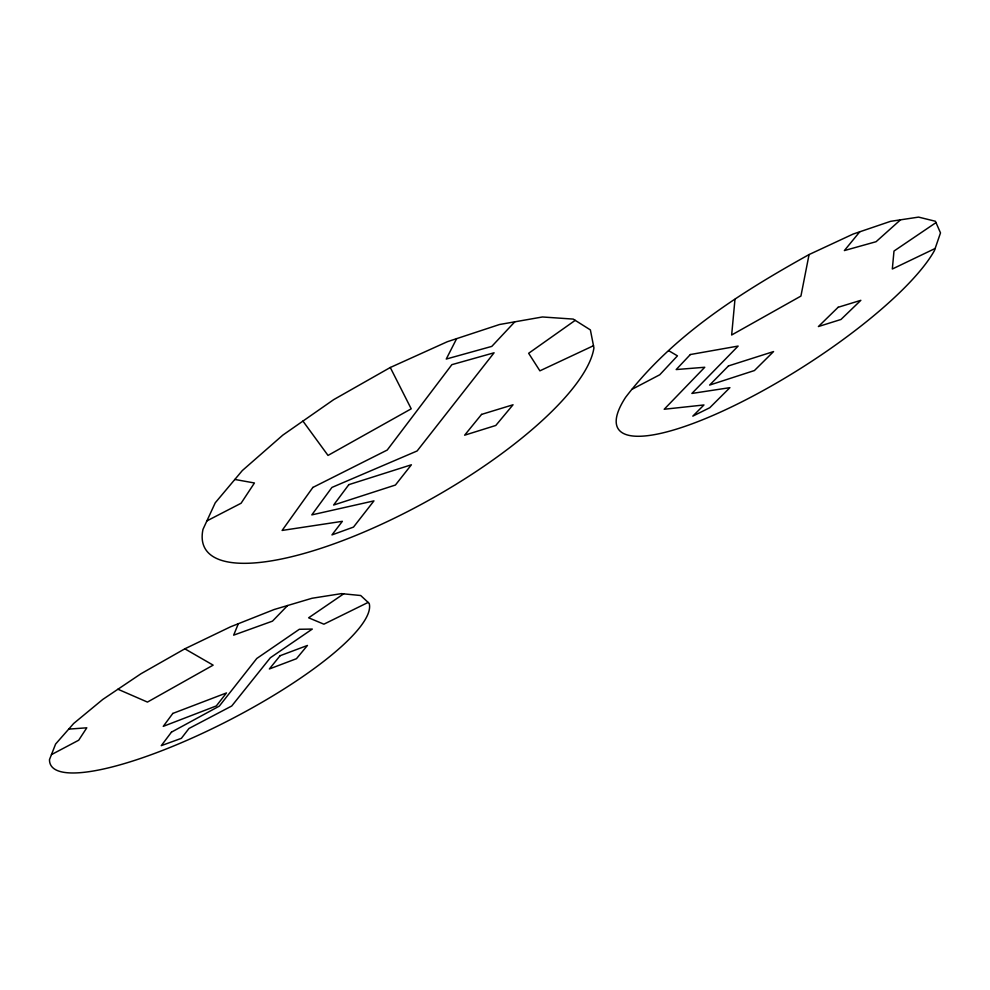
<?xml version="1.0" encoding="UTF-8"?>
<svg xmlns="http://www.w3.org/2000/svg" width="990" height="990" viewBox="0 0 990 990"><rect width="100%" height="100%" fill="white"/><g stroke="black" fill="none" stroke-linecap="round" stroke-linejoin="round"><path stroke-width="1.49" d="M734.964 299.401L731.66 334.991L800.922 296.084L809.065 254.566L853.095 234.073L890.579 221.327L918.584 217.107L935.402 221.265L940.5 232.898L934.399 250.643A189.993 47.149 -32.5 0 1 728.974 408.152A189.993 47.149 -32.5 0 1 625.581 397.349C673.2 334.966 741.386 292.273 809.065 254.566M238.343 623.712L233.665 635.147L272.485 621.138L287.62 605.521M456.65 338.642L446.255 359.048L491.795 346.389L514.812 321.824M859.765 231.796L844.371 250.569L876.076 241.708L900.516 219.829M575.215 320.352L528.648 353.282L539.884 370.842L593.493 345.708M343.679 593.851L308.62 617.81L323.903 624.183L368.132 602.415M935.996 222.614L893.995 251.052L892.324 269.008L935.142 248.478M390.283 367.5L333.655 399.663L282.806 435.13L242.315 470.559L215.251 502.796L202.987 529.365A221.5 67.617 -29.3 0 0 383.476 523.376A221.5 67.617 -29.3 0 0 593.926 347.886L590.374 329.905L573.21 319.089L542.458 316.973L499.529 324.51L447.344 341.711L390.283 367.5L411.209 408.821L328.012 455.425L302.94 421.096M184.833 648.821L140.939 673.769L102.824 699.398L73.668 723.48L55.613 744.035L49.5 759.59A178.633 41.902 -27.2 0 0 215.263 727.217A178.633 41.902 -27.2 0 0 369.171 603.368L360.707 595.522L341.439 593.629L312.048 598.257L274.193 609.506L230.596 626.781L184.833 648.821L213.147 665.144L147.448 702.083L117.934 689.238M51.455 754.615L78.693 740.223L86.786 727.811L68.706 729.123M632.127 389.243L659.773 374.764L677.445 355.856L668.658 350.658M206.898 520.901L241.09 503.242L254.442 482.984L234.853 479.457M312.877 487.427L282.113 530.442L342.367 521.322L331.959 534.909L353.504 527.088L373.948 500.878L311.813 514.887L331.935 487.427L417.124 450.957L494.084 352.786L451.861 364.667L387.214 450.054L312.877 487.427M172.817 713.431L163.251 726.363L216.327 705.92L226.487 692.926L172.817 713.431M348.827 484.654L333.618 505.036L395.418 485.038L411.382 464.793L348.827 484.654M171.468 732.13L161.271 745.656L181.38 738.33L188.979 728.479L231.734 705.994L270.344 657.756L312.296 629.071L299.351 629.281L256.769 658.486L219.31 706.118L171.468 732.13M280.083 655.726L269.367 668.968L296.456 658.697L307.445 645.455L280.083 655.726M481.561 414.402L464.632 435.192L495.792 425.465L513.043 404.774L481.561 414.402M690.364 354.531L676.182 369.555L704.756 367.265L664.203 409.254L703.952 404.96L692.814 416.134L709.768 407.732L729.902 387.659L691.886 393.451L738.132 346.079L690.364 354.531M728.491 365.916L709.632 385.073L754.417 370.545L773.561 351.574L728.491 365.916M838.134 307.284L818.396 326.552L840.98 319.473L860.842 300.329L838.134 307.284"/></g></svg>
